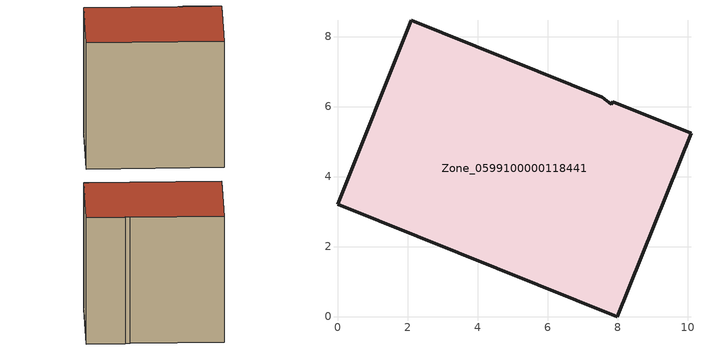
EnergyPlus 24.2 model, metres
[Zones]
Zone_0599100000118441
 floor ground (C_G): 7.99,0 0,3.21 2.11,8.46 7.57,6.26 7.83,6.07 7.86,6.14 10.1,5.24 z0
 wall outside (C_F): 10.1,5.24 7.86,6.14 7.83,6.07 7.57,6.26 2.11,8.46 0,3.21 7.99,0 10.1,5.24 z0:8.54
 roof outside (C_R): 7.83,6.07 7.57,6.26 2.11,8.46 0,3.21 7.99,0 10.1,5.24 7.86,6.14 z8.54
[BUILDING]
Pand.0599100000118441: North Axis=0; Terrain=City; Loads Convergence Tolerance Value=0.04; Temperature Convergence Tolerance Value=0.4; Solar Distribution=FullExterior; Maximum Number of Warmup Days=25; Minimum Number of Warmup Days=1
[Site:Location]
Rotterdam.The.Hague.AP_ZH_NLD Design_Conditions: Latitude=51.96; Longitude=4.45; Time Zone=1; Elevation=-4.5
[SITE:GROUNDTEMPERATURE:BUILDINGSURFACE]
18, 18, 18, 18, 18, 18, 18, 18, 18, 18, 18, 18
[MATERIAL] Thermal Absorptance=0.9; Solar Absorptance=0.7; Visible Absorptance=0.7
Name | Roughness | Thickness | Conductivity | Density | Specific Heat
G.TC.1975-1991 | MediumSmooth | 0.15 | 0.288461 | 540 | 1210
F.TC.1975-1991 | Rough | 0.3 | 0.230769 | 1920 | 840
R.TC.1975-1991 | MediumRough | 0.2 | 0.153846 | 1500 | 1000
[CONSTRUCTION]
C_G: G.TC.1975-1991
C_F: F.TC.1975-1991
C_R: R.TC.1975-1991
[ZONE]
Zone_0599100000118441: Type=1; Multiplier=1; Ceiling Height=Autocalculate; Volume=Autocalculate; Floor Area=autocalculate; Part of Total Floor Area=Yes
[ZONEINFILTRATION:DESIGNFLOWRATE]
Infil_Zone_0599100000118441: Zone or ZoneList or Space or SpaceList=Zone_0599100000118441; Schedule=AlwaysOn; Design Flow Rate Calculation Method=Flow/Area; Flow Rate per Floor Area=0.003; Constant Term Coefficient=1; Temperature Term Coefficient=0; Velocity Term Coefficient=0; Velocity Squared Term Coefficient=0
[HVACTEMPLATE:ZONE:IDEALLOADSAIRSYSTEM]
Zone_0599100000118441: Maximum Heating Supply Air Temperature=50; Minimum Cooling Supply Air Temperature=13; Maximum Heating Supply Air Humidity Ratio=0.0156; Minimum Cooling Supply Air Humidity Ratio=0.0077; Heating Limit=NoLimit; Cooling Limit=NoLimit; Dehumidification Control Type=ConstantSensibleHeatRatio; Cooling Sensible Heat Ratio=0.7; Dehumidification Setpoint=60; Humidification Control Type=None; Humidification Setpoint=30; Outdoor Air Method=None; Outdoor Air Flow Rate per Person=0.00944; Outdoor Air Flow Rate per Zone Floor Area=0; Outdoor Air Flow Rate per Zone=0; Demand Controlled Ventilation Type=None; Outdoor Air Economizer Type=NoEconomizer; Heat Recovery Type=None; Sensible Heat Recovery Effectiveness=0.7; Latent Heat Recovery Effectiveness=0.65
[ZONECONTROL:THERMOSTAT]
ThermostatControl_Zone_0599100000118441: Zone or ZoneList=Zone_0599100000118441; Control Type Schedule=DualSetpointControlType; Control 1=Thermostat_Zone_0599100000118441; Temperature Difference Between Cutout And Setpoint=0
[THERMOSTATSETPOINT:DUALSETPOINT]
Thermostat_Zone_0599100000118441: Heating Setpoint Temperature Schedule=HeatingSetpoint_Zone_0599100000118441; Cooling Setpoint Temperature Schedule=CoolingSetpoint_Zone_0599100000118441
[SCHEDULE:COMPACT]
HeatingSetpoint_Zone_0599100000118441: Through: 12/31, For: AllDays, Until: 24:00, 21
CoolingSetpoint_Zone_0599100000118441: Through: 12/31, For: AllDays, Until: 24:00, 24
DualSetpointControlType: Through: 12/31, For: AllDays, Until: 24:00, 4
AlwaysOn: Through: 12/31, For: AllDays, Until: 24:00, 1
